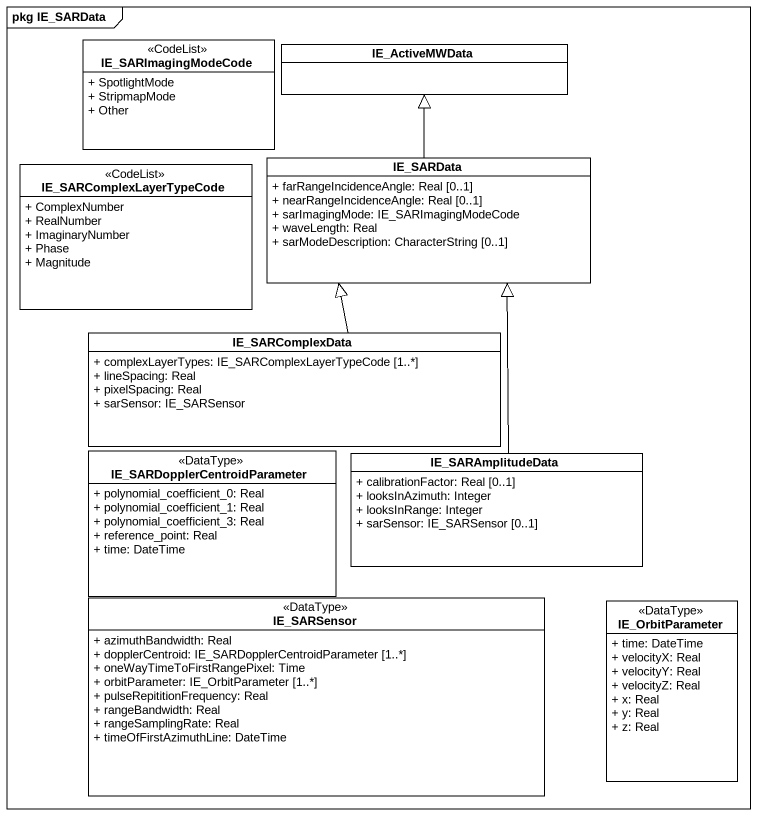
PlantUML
@startuml
mainframe pkg IE_SARData
hide circle
hide empty members
skinparam classAttributeIconSize 0
class IE_SARImagingModeCode <<CodeList>> #FFFFFF {
  + SpotlightMode
  + StripmapMode
  + Other
}
class IE_ActiveMWData #FFFFFF
class IE_SARComplexLayerTypeCode <<CodeList>> #FFFFFF {
  + ComplexNumber
  + RealNumber
  + ImaginaryNumber
  + Phase
  + Magnitude
}
class IE_SARData #FFFFFF {
  + farRangeIncidenceAngle: Real [0..1]
  + nearRangeIncidenceAngle: Real [0..1]
  + sarImagingMode: IE_SARImagingModeCode
  + waveLength: Real
  + sarModeDescription: CharacterString [0..1]
}
class IE_SARComplexData #FFFFFF {
  + complexLayerTypes: IE_SARComplexLayerTypeCode [1..*]
  + lineSpacing: Real
  + pixelSpacing: Real
  + sarSensor: IE_SARSensor
}
class "IE_SARDopplerCentroidParameter" as IE_SARDopplerCentroidParamet <<DataType>> #FFFFFF {
  + polynomial_coefficient_0: Real
  + polynomial_coefficient_1: Real
  + polynomial_coefficient_3: Real
  + reference_point: Real
  + time: DateTime
}
class IE_SARAmplitudeData #FFFFFF {
  + calibrationFactor: Real [0..1]
  + looksInAzimuth: Integer
  + looksInRange: Integer
  + sarSensor: IE_SARSensor [0..1]
}
class IE_SARSensor <<DataType>> #FFFFFF {
  + azimuthBandwidth: Real
  + dopplerCentroid: IE_SARDopplerCentroidParameter [1..*]
  + oneWayTimeToFirstRangePixel: Time
  + orbitParameter: IE_OrbitParameter [1..*]
  + pulseRepititionFrequency: Real
  + rangeBandwidth: Real
  + rangeSamplingRate: Real
  + timeOfFirstAzimuthLine: DateTime
}
class IE_OrbitParameter <<DataType>> #FFFFFF {
  + time: DateTime
  + velocityX: Real
  + velocityY: Real
  + velocityZ: Real
  + x: Real
  + y: Real
  + z: Real
}
IE_SARData -up-|> IE_ActiveMWData
IE_SARComplexData -up-|> IE_SARData
IE_SARAmplitudeData -up-|> IE_SARData
@enduml
